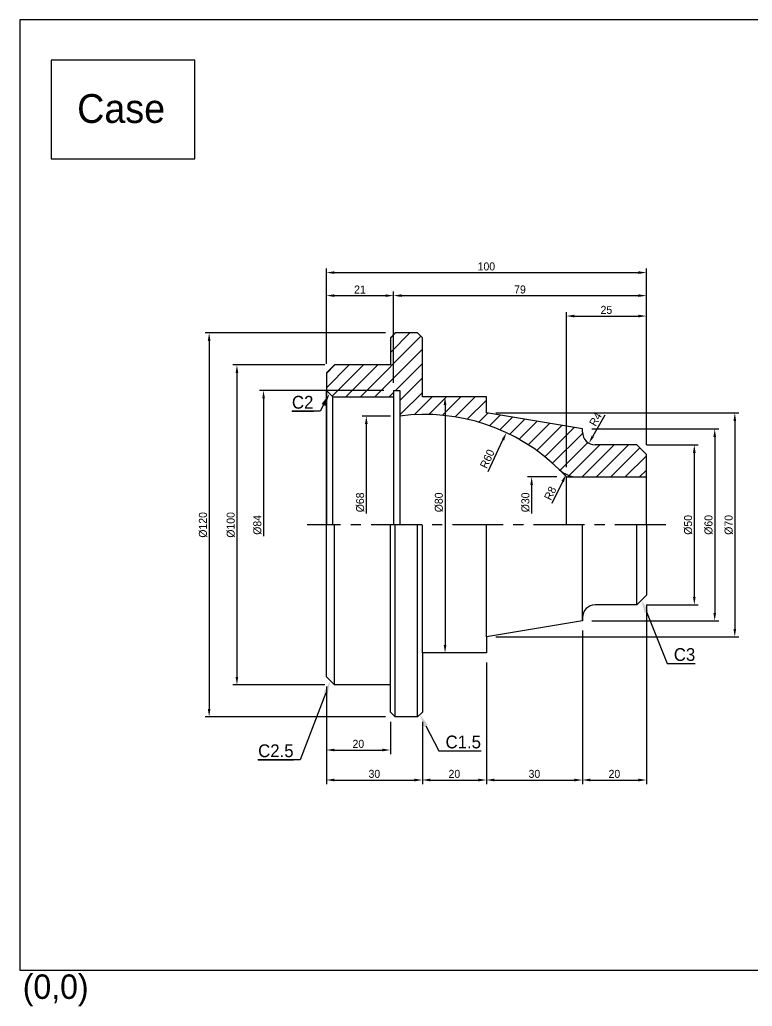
# Model space of a CAD drawing. Header units: millimetres. Extents: x 106 to 2619, y 244 to 1783.
# Drawn here: x 2160.3 to 2389.2, y 244.3 to 552.6 of the extents above; entities that cross this region are included whole.
import ezdxf
from ezdxf import colors
from ezdxf.entities.mleader import LeaderData, LeaderLine
from ezdxf.math import Vec2, Vec3

# ---------------------------------------------------------------- set-up
doc = ezdxf.new("R2010")
doc.units = ezdxf.units.MM
doc.header["$LTSCALE"] = 0.5
doc.linetypes.add('CENTER', pattern=[50.8, 31.75, -6.35, 6.35, -6.35])
doc.styles.get("Standard").update_dxf_attribs({"font": ''})
doc.styles.get('Standard').set_extended_font_data('Gulim')
doc.dimstyles.new('ISO-25', dxfattribs={"dimtxt": 2.5, "dimasz": 2.5, "dimexe": 1.25, "dimexo": 3, "dimtad": 1, "dimdsep": 46, "dimtxsty": 'Standard', "dimcen": 2.5, "dimclrd": 1, "dimclre": 1, "dimclrt": 5, "dimadec": 0, "dimazin": 0, "dimtfac": 1, "dimtmove": 0, "dimatfit": 3, "dimfxl": 1, "dimtfillclr": 1, "dimarcsym": 0})
doc.dimstyles.new('억제 ISO-25', dxfattribs={"dimtxt": 2.5, "dimasz": 2.5, "dimexe": 1.25, "dimexo": 3, "dimtad": 1, "dimdsep": 46, "dimtxsty": 'Standard', "dimcen": 2.5, "dimse2": 1, "dimsd2": 1, "dimclrd": 1, "dimclre": 1, "dimclrt": 5, "dimadec": 0, "dimazin": 0, "dimtfac": 1, "dimtmove": 0, "dimatfit": 3, "dimfxl": 1, "dimtfillclr": 1, "dimarcsym": 0})

# ---------------------------------------------------------------- blocks, each defined once
blk = doc.blocks.new('*D375')
at = {"color": 1, "lineweight": -2, "transparency": 16777216}
for p, q in [((2256.09, 445.08), (2256.09, 474.83)), ((2356.09, 419.74), (2356.09, 474.83)), ((2258.59, 473.58), (2353.59, 473.58))]:
    blk.add_line(p, q, dxfattribs=at)
at = {"color": 1, "transparency": 16777216}
for points in [[(2258.59, 474), (2258.59, 473.17), (2256.09, 473.58)], [(2353.59, 474), (2353.59, 473.17), (2356.09, 473.58)]]:
    blk.add_solid(points, dxfattribs=at)
at = {"layer": 'Defpoints', "color": 0, "transparency": 16777216}
for p in [(2356.09, 473.58), (2256.09, 442.08), (2356.09, 416.74)]:
    blk.add_point(p, dxfattribs=at)
at = {"color": 5, "transparency": 16777216, "insert": (2306.09, 475.49), "char_height": 2.5, "attachment_point": 5}
blk.add_mtext('100', dxfattribs=at)
blk = doc.blocks.new('*D376')
at = {"color": 1, "lineweight": -2, "transparency": 16777216}
for p, q in [((2256.09, 445.24), (2256.09, 467.63)), ((2258.59, 466.38), (2274.59, 466.38)), ((2277.09, 439.74), (2277.09, 467.63))]:
    blk.add_line(p, q, dxfattribs=at)
at = {"color": 1, "transparency": 16777216}
for points in [[(2258.59, 466.8), (2258.59, 465.97), (2256.09, 466.38)], [(2274.59, 466.8), (2274.59, 465.97), (2277.09, 466.38)]]:
    blk.add_solid(points, dxfattribs=at)
at = {"layer": 'Defpoints', "color": 0, "transparency": 16777216}
for p in [(2277.09, 466.38), (2256.09, 442.24), (2277.09, 436.74)]:
    blk.add_point(p, dxfattribs=at)
at = {"color": 5, "transparency": 16777216, "insert": (2266.59, 468.29), "char_height": 2.5, "attachment_point": 5}
blk.add_mtext('21', dxfattribs=at)
blk = doc.blocks.new('*D377')
at = {"color": 1, "lineweight": -2, "transparency": 16777216}
for p, q in [((2277.09, 439.14), (2277.09, 467.63)), ((2279.59, 466.38), (2353.59, 466.38)), ((2356.09, 419.74), (2356.09, 467.63))]:
    blk.add_line(p, q, dxfattribs=at)
at = {"color": 1, "transparency": 16777216}
for points in [[(2279.59, 466.8), (2279.59, 465.97), (2277.09, 466.38)], [(2353.59, 466.8), (2353.59, 465.97), (2356.09, 466.38)]]:
    blk.add_solid(points, dxfattribs=at)
at = {"layer": 'Defpoints', "color": 0, "transparency": 16777216}
for p in [(2356.09, 466.38), (2277.09, 436.14), (2356.09, 416.74)]:
    blk.add_point(p, dxfattribs=at)
at = {"color": 5, "transparency": 16777216, "insert": (2316.59, 468.29), "char_height": 2.5, "attachment_point": 5}
blk.add_mtext('79', dxfattribs=at)
blk = doc.blocks.new('*D378')
at = {"color": 1, "lineweight": -2, "transparency": 16777216}
for p, q in [((2331.09, 412.74), (2331.09, 461.25)), ((2333.59, 460), (2353.59, 460)), ((2356.09, 419.74), (2356.09, 461.25))]:
    blk.add_line(p, q, dxfattribs=at)
at = {"color": 1, "transparency": 16777216}
for points in [[(2333.59, 460.42), (2333.59, 459.58), (2331.09, 460)], [(2353.59, 460.42), (2353.59, 459.58), (2356.09, 460)]]:
    blk.add_solid(points, dxfattribs=at)
at = {"layer": 'Defpoints', "color": 0, "transparency": 16777216}
for p in [(2356.09, 460), (2356.09, 416.74), (2331.09, 409.74)]:
    blk.add_point(p, dxfattribs=at)
at = {"color": 5, "transparency": 16777216, "insert": (2343.59, 461.91), "char_height": 2.5, "attachment_point": 5}
blk.add_mtext('25', dxfattribs=at)
blk = doc.blocks.new('*D379')
at = {"color": 1, "lineweight": -2, "transparency": 16777216}
for p, q in [((2255.59, 444.74), (2226.91, 444.74)), ((2228.16, 442.24), (2228.16, 347.24)), ((2255.59, 344.74), (2226.91, 344.74))]:
    blk.add_line(p, q, dxfattribs=at)
at = {"color": 1, "transparency": 16777216}
for points in [[(2227.74, 442.24), (2228.57, 442.24), (2228.16, 444.74)], [(2227.74, 347.24), (2228.57, 347.24), (2228.16, 344.74)]]:
    blk.add_solid(points, dxfattribs=at)
at = {"layer": 'Defpoints', "color": 0, "transparency": 16777216}
for p in [(2258.59, 444.74), (2228.16, 344.74), (2258.59, 344.74)]:
    blk.add_point(p, dxfattribs=at)
at = {"color": 5, "transparency": 16777216, "insert": (2226.25, 394.74), "char_height": 2.5, "attachment_point": 5, "rotation": 90}
blk.add_mtext('%%c100', dxfattribs=at)
blk = doc.blocks.new('*D380')
at = {"color": 1, "lineweight": -2, "transparency": 16777216}
for p, q in [((2274.59, 454.74), (2218.22, 454.74)), ((2219.47, 452.24), (2219.47, 337.24)), ((2274.59, 334.74), (2218.22, 334.74))]:
    blk.add_line(p, q, dxfattribs=at)
at = {"color": 1, "transparency": 16777216}
for points in [[(2219.05, 452.24), (2219.89, 452.24), (2219.47, 454.74)], [(2219.05, 337.24), (2219.89, 337.24), (2219.47, 334.74)]]:
    blk.add_solid(points, dxfattribs=at)
at = {"layer": 'Defpoints', "color": 0, "transparency": 16777216}
for p in [(2277.59, 454.74), (2219.47, 334.74), (2277.59, 334.74)]:
    blk.add_point(p, dxfattribs=at)
at = {"color": 5, "transparency": 16777216, "insert": (2217.56, 394.74), "char_height": 2.5, "attachment_point": 5, "rotation": 90}
blk.add_mtext('%%c120', dxfattribs=at)
blk = doc.blocks.new('*D381')
at = {"color": 1, "lineweight": -2, "transparency": 16777216}
for p, q in [((2295.14, 434.74), (2291.93, 434.74)), ((2293.18, 432.24), (2293.18, 357.24)), ((2295.14, 354.74), (2291.93, 354.74))]:
    blk.add_line(p, q, dxfattribs=at)
at = {"color": 1, "transparency": 16777216}
for points in [[(2292.76, 432.24), (2293.6, 432.24), (2293.18, 434.74)], [(2292.76, 357.24), (2293.6, 357.24), (2293.18, 354.74)]]:
    blk.add_solid(points, dxfattribs=at)
at = {"layer": 'Defpoints', "color": 0, "transparency": 16777216}
for p in [(2298.14, 434.74), (2293.18, 354.74), (2298.14, 354.74)]:
    blk.add_point(p, dxfattribs=at)
at = {"color": 5, "transparency": 16777216, "insert": (2291.27, 401.77), "char_height": 2.5, "attachment_point": 5, "rotation": 90}
blk.add_mtext('%%c80', dxfattribs=at)
blk = doc.blocks.new('*D382')
at = {"color": 1, "lineweight": -2, "transparency": 16777216}
for p, q in [((2256.09, 344.24), (2256.09, 323.14)), ((2276.09, 333.24), (2276.09, 323.14)), ((2258.59, 324.39), (2273.59, 324.39))]:
    blk.add_line(p, q, dxfattribs=at)
at = {"color": 1, "transparency": 16777216}
for points in [[(2258.59, 324.81), (2258.59, 323.98), (2256.09, 324.39)], [(2273.59, 324.81), (2273.59, 323.98), (2276.09, 324.39)]]:
    blk.add_solid(points, dxfattribs=at)
at = {"layer": 'Defpoints', "color": 0, "transparency": 16777216}
for p in [(2256.09, 347.24), (2276.09, 336.24), (2276.09, 324.39)]:
    blk.add_point(p, dxfattribs=at)
at = {"color": 5, "transparency": 16777216, "insert": (2266.09, 326.3), "char_height": 2.5, "attachment_point": 5}
blk.add_mtext('20', dxfattribs=at)
blk = doc.blocks.new('*D383')
at = {"color": 1, "lineweight": -2, "transparency": 16777216}
for p, q in [((2256.09, 344.24), (2256.09, 313.76)), ((2286.09, 333.24), (2286.09, 313.76)), ((2258.59, 315.01), (2283.59, 315.01))]:
    blk.add_line(p, q, dxfattribs=at)
at = {"color": 1, "transparency": 16777216}
for points in [[(2258.59, 315.43), (2258.59, 314.59), (2256.09, 315.01)], [(2283.59, 315.43), (2283.59, 314.59), (2286.09, 315.01)]]:
    blk.add_solid(points, dxfattribs=at)
at = {"layer": 'Defpoints', "color": 0, "transparency": 16777216}
for p in [(2256.09, 347.24), (2286.09, 336.24), (2286.09, 315.01)]:
    blk.add_point(p, dxfattribs=at)
at = {"color": 5, "transparency": 16777216, "insert": (2271.09, 316.92), "char_height": 2.5, "attachment_point": 5}
blk.add_mtext('30', dxfattribs=at)
blk = doc.blocks.new('*D384')
at = {"color": 1, "lineweight": -2, "transparency": 16777216}
for p, q in [((2306.09, 351.74), (2306.09, 313.76)), ((2286.09, 333.24), (2286.09, 313.76)), ((2288.59, 315.01), (2303.59, 315.01))]:
    blk.add_line(p, q, dxfattribs=at)
at = {"color": 1, "transparency": 16777216}
for points in [[(2288.59, 315.43), (2288.59, 314.59), (2286.09, 315.01)], [(2303.59, 315.43), (2303.59, 314.59), (2306.09, 315.01)]]:
    blk.add_solid(points, dxfattribs=at)
at = {"layer": 'Defpoints', "color": 0, "transparency": 16777216}
for p in [(2306.09, 354.74), (2286.09, 336.24), (2306.09, 315.01)]:
    blk.add_point(p, dxfattribs=at)
at = {"color": 5, "transparency": 16777216, "insert": (2296.09, 316.92), "char_height": 2.5, "attachment_point": 5}
blk.add_mtext('20', dxfattribs=at)
blk = doc.blocks.new('*D385')
at = {"color": 1, "lineweight": -2, "transparency": 16777216}
for p, q in [((2336.09, 361.74), (2336.09, 313.76)), ((2306.09, 351.74), (2306.09, 313.76)), ((2308.59, 315.01), (2333.59, 315.01))]:
    blk.add_line(p, q, dxfattribs=at)
at = {"color": 1, "transparency": 16777216}
for points in [[(2308.59, 315.43), (2308.59, 314.59), (2306.09, 315.01)], [(2333.59, 315.43), (2333.59, 314.59), (2336.09, 315.01)]]:
    blk.add_solid(points, dxfattribs=at)
at = {"layer": 'Defpoints', "color": 0, "transparency": 16777216}
for p in [(2336.09, 364.74), (2306.09, 354.74), (2336.09, 315.01)]:
    blk.add_point(p, dxfattribs=at)
at = {"color": 5, "transparency": 16777216, "insert": (2321.09, 316.92), "char_height": 2.5, "attachment_point": 5}
blk.add_mtext('30', dxfattribs=at)
blk = doc.blocks.new('*D386')
at = {"color": 1, "lineweight": -2, "transparency": 16777216}
for p, q in [((2356.09, 369.74), (2356.09, 313.76)), ((2336.09, 361.74), (2336.09, 313.76)), ((2338.59, 315.01), (2353.59, 315.01))]:
    blk.add_line(p, q, dxfattribs=at)
at = {"color": 1, "transparency": 16777216}
for points in [[(2338.59, 315.43), (2338.59, 314.59), (2336.09, 315.01)], [(2353.59, 315.43), (2353.59, 314.59), (2356.09, 315.01)]]:
    blk.add_solid(points, dxfattribs=at)
at = {"layer": 'Defpoints', "color": 0, "transparency": 16777216}
for p in [(2356.09, 372.74), (2336.09, 364.74), (2356.09, 315.01)]:
    blk.add_point(p, dxfattribs=at)
at = {"color": 5, "transparency": 16777216, "insert": (2346.09, 316.92), "char_height": 2.5, "attachment_point": 5}
blk.add_mtext('20', dxfattribs=at)
blk = doc.blocks.new('*D387')
at = {"color": 1, "lineweight": -2, "transparency": 16777216}
for p, q in [((2309.09, 429.74), (2384.96, 429.74)), ((2383.71, 427.24), (2383.71, 362.24)), ((2309.09, 359.74), (2384.96, 359.74))]:
    blk.add_line(p, q, dxfattribs=at)
at = {"color": 1, "transparency": 16777216}
for points in [[(2383.3, 427.24), (2384.13, 427.24), (2383.71, 429.74)], [(2383.3, 362.24), (2384.13, 362.24), (2383.71, 359.74)]]:
    blk.add_solid(points, dxfattribs=at)
at = {"layer": 'Defpoints', "color": 0, "transparency": 16777216}
for p in [(2306.09, 429.74), (2306.09, 359.74), (2383.71, 359.74)]:
    blk.add_point(p, dxfattribs=at)
at = {"color": 5, "transparency": 16777216, "insert": (2381.81, 394.74), "char_height": 2.5, "attachment_point": 5, "rotation": 90}
blk.add_mtext('%%c70', dxfattribs=at)
blk = doc.blocks.new('*D388')
at = {"color": 1, "lineweight": -2, "transparency": 16777216}
for p, q in [((2339.09, 424.74), (2378.68, 424.74)), ((2377.43, 422.24), (2377.43, 367.24)), ((2339.09, 364.74), (2378.68, 364.74))]:
    blk.add_line(p, q, dxfattribs=at)
at = {"color": 1, "transparency": 16777216}
for points in [[(2377.02, 422.24), (2377.85, 422.24), (2377.43, 424.74)], [(2377.02, 367.24), (2377.85, 367.24), (2377.43, 364.74)]]:
    blk.add_solid(points, dxfattribs=at)
at = {"layer": 'Defpoints', "color": 0, "transparency": 16777216}
for p in [(2336.09, 424.74), (2336.09, 364.74), (2377.43, 364.74)]:
    blk.add_point(p, dxfattribs=at)
at = {"color": 5, "transparency": 16777216, "insert": (2375.53, 394.74), "char_height": 2.5, "attachment_point": 5, "rotation": 90}
blk.add_mtext('%%c60', dxfattribs=at)
blk = doc.blocks.new('*D389')
at = {"color": 1, "lineweight": -2, "transparency": 16777216}
for p, q in [((2356.09, 419.74), (2372.31, 419.74)), ((2371.06, 417.24), (2371.06, 372.24)), ((2356.09, 369.74), (2372.31, 369.74))]:
    blk.add_line(p, q, dxfattribs=at)
at = {"color": 1, "transparency": 16777216}
for points in [[(2370.64, 417.24), (2371.47, 417.24), (2371.06, 419.74)], [(2370.64, 372.24), (2371.47, 372.24), (2371.06, 369.74)]]:
    blk.add_solid(points, dxfattribs=at)
at = {"layer": 'Defpoints', "color": 0, "transparency": 16777216}
for p in [(2353.09, 419.74), (2353.09, 369.74), (2371.06, 369.74)]:
    blk.add_point(p, dxfattribs=at)
at = {"color": 5, "transparency": 16777216, "insert": (2369.15, 394.74), "char_height": 2.5, "attachment_point": 5, "rotation": 90}
blk.add_mtext('%%c50', dxfattribs=at)
blk = doc.blocks.new('*D390')
at = {"color": 1, "lineweight": -2, "transparency": 16777216}
blk.add_line((2343.09, 429.03), (2339.36, 422.43), dxfattribs=at)
at = {"color": 1, "transparency": 16777216}
blk.add_solid([(2338.99, 422.64), (2339.72, 422.23), (2338.12, 420.26)], dxfattribs=at)
at = {"layer": 'Defpoints', "color": 0, "transparency": 16777216}
for p in [(2340.09, 423.74), (2338.12, 420.26)]:
    blk.add_point(p, dxfattribs=at)
at = {"color": 5, "transparency": 16777216, "insert": (2340.18, 427.76), "char_height": 2.5, "attachment_point": 5, "rotation": 60.4647}
blk.add_mtext('R4', dxfattribs=at)
blk = doc.blocks.new('*D391')
at = {"color": 1, "lineweight": -2, "transparency": 16777216}
blk.add_line((2306.65, 411.44), (2311.27, 421.28), dxfattribs=at)
at = {"color": 1, "transparency": 16777216}
blk.add_solid([(2310.89, 421.46), (2311.65, 421.11), (2312.33, 423.55)], dxfattribs=at)
at = {"layer": 'Defpoints', "color": 0, "transparency": 16777216}
for p in [(2312.33, 423.55), (2286.83, 369.24)]:
    blk.add_point(p, dxfattribs=at)
at = {"color": 5, "transparency": 16777216, "insert": (2306.38, 415.38), "char_height": 2.5, "attachment_point": 5, "rotation": 64.8421}
blk.add_mtext('R60', dxfattribs=at)
blk = doc.blocks.new('*D392')
at = {"color": 1, "lineweight": -2, "transparency": 16777216}
blk.add_line((2326.68, 401.53), (2329.93, 408.28), dxfattribs=at)
at = {"color": 1, "transparency": 16777216}
blk.add_solid([(2329.56, 408.46), (2330.31, 408.1), (2331.02, 410.53)], dxfattribs=at)
at = {"layer": 'Defpoints', "color": 0, "transparency": 16777216}
for p in [(2334.49, 417.74), (2331.02, 410.53)]:
    blk.add_point(p, dxfattribs=at)
at = {"color": 5, "transparency": 16777216, "insert": (2326.05, 404.61), "char_height": 2.5, "attachment_point": 5, "rotation": 64.2874}
blk.add_mtext('R8', dxfattribs=at)
blk = doc.blocks.new('*D396')
at = {"color": 1, "lineweight": -2, "transparency": 16777216}
for p, q in [((2274.09, 436.74), (2235.22, 436.74)), ((2236.47, 434.24), (2236.47, 391.2))]:
    blk.add_line(p, q, dxfattribs=at)
at = {"color": 1, "transparency": 16777216}
blk.add_solid([(2236.06, 434.24), (2236.89, 434.24), (2236.47, 436.74)], dxfattribs=at)
at = {"layer": 'Defpoints', "color": 0, "transparency": 16777216}
for p in [(2277.09, 436.74), (2236.47, 352.74), (2277.09, 352.74)]:
    blk.add_point(p, dxfattribs=at)
at = {"color": 5, "transparency": 16777216, "insert": (2234.56, 394.74), "char_height": 2.5, "attachment_point": 5, "rotation": 90}
blk.add_mtext('%%c84', dxfattribs=at)
blk = doc.blocks.new('*D397')
at = {"color": 1, "lineweight": -2, "transparency": 16777216}
for p, q in [((2276.09, 428.74), (2267.33, 428.74)), ((2268.58, 426.24), (2268.58, 398.27))]:
    blk.add_line(p, q, dxfattribs=at)
at = {"color": 1, "transparency": 16777216}
blk.add_solid([(2268.17, 426.24), (2269, 426.24), (2268.58, 428.74)], dxfattribs=at)
at = {"layer": 'Defpoints', "color": 0, "transparency": 16777216}
for p in [(2279.09, 428.74), (2268.58, 360.74), (2279.09, 360.74)]:
    blk.add_point(p, dxfattribs=at)
at = {"color": 5, "transparency": 16777216, "insert": (2266.68, 401.77), "char_height": 2.5, "attachment_point": 5, "rotation": 90}
blk.add_mtext('%%c68', dxfattribs=at)
blk = doc.blocks.new('*D398')
at = {"color": 1, "lineweight": -2, "transparency": 16777216}
for p, q in [((2328.09, 409.74), (2318.98, 409.74)), ((2320.23, 407.24), (2320.23, 398.29))]:
    blk.add_line(p, q, dxfattribs=at)
at = {"color": 1, "transparency": 16777216}
blk.add_solid([(2319.81, 407.24), (2320.64, 407.24), (2320.23, 409.74)], dxfattribs=at)
at = {"layer": 'Defpoints', "color": 0, "transparency": 16777216}
for p in [(2331.09, 409.74), (2320.23, 379.74), (2331.09, 379.74)]:
    blk.add_point(p, dxfattribs=at)
at = {"color": 5, "transparency": 16777216, "insert": (2318.32, 401.77), "char_height": 2.5, "attachment_point": 5, "rotation": 90}
blk.add_mtext('%%c30', dxfattribs=at)

msp = doc.modelspace()

# ---------------------------------------------------------------- linework, layer by layer
for p, q in [((2580.2942, 552.6002), (2160.2942, 552.6002)), ((2160.2942, 552.6002), (2160.2942, 255.6002)), ((2276.0946, 453.2393), (2277.5946, 454.7393)), ((2276.0946, 453.2393), (2276.0946, 444.7393)), ((2284.5946, 454.7393), (2277.5946, 454.7393)), ((2284.5946, 454.7393), (2286.0946, 453.2393)), ((2286.0946, 434.7393), (2286.0946, 453.2393)), ((2258.5946, 444.7393), (2256.0946, 442.2393)), ((2276.0946, 444.7393), (2258.5946, 444.7393)), ((2256.0946, 442.2393), (2256.0946, 394.7393)), ((2256.0946, 394.7393), (2256.0946, 436.7393)), ((2256.0946, 436.7393), (2256.0946, 436.7393)), ((2256.0946, 436.7393), (2258.0946, 434.7393)), ((2258.0946, 434.7393), (2277.0946, 434.7393)), ((2258.0946, 394.7393), (2258.0946, 434.7393)), ((2277.0946, 436.7393), (2279.0946, 436.7393)), ((2277.0946, 436.7393), (2277.0946, 394.7393)), ((2279.0946, 436.7393), (2279.0946, 394.7393)), ((2306.0946, 434.7393), (2286.0946, 434.7393)), ((2306.0946, 429.7393), (2306.0946, 434.7393)), ((2336.0946, 424.7393), (2306.0946, 429.7393)), ((2336.0946, 423.7393), (2336.0946, 424.7393)), ((2353.0946, 419.7393), (2340.0946, 419.7393)), ((2353.0946, 419.7393), (2356.0946, 416.7393)), ((2356.0946, 394.7393), (2356.0946, 416.7393)), ((2331.0946, 394.7393), (2331.0946, 409.7393)), ((2334.4884, 409.7393), (2356.0946, 409.7393)), ((2256.0946, 347.2393), (2256.0946, 394.7393)), ((2258.5946, 344.7393), (2258.5946, 394.7393)), ((2276.0946, 344.7393), (2276.0946, 394.7393)), ((2277.5946, 334.7393), (2277.5946, 394.7393)), ((2284.5946, 334.7393), (2284.5946, 394.7393)), ((2286.0946, 354.7393), (2286.0946, 394.7393)), ((2306.0946, 359.7393), (2306.0946, 394.7393)), ((2336.0946, 364.7393), (2336.0946, 394.7393)), ((2353.0946, 369.7393), (2353.0946, 394.7393)), ((2356.0946, 394.7393), (2356.0946, 372.7393)), ((2353.0946, 369.7393), (2356.0946, 372.7393)), ((2353.0946, 369.7393), (2340.0946, 369.7393)), ((2336.0946, 364.7393), (2306.0946, 359.7393)), ((2336.0946, 365.7393), (2336.0946, 364.7393)), ((2306.0946, 359.7393), (2306.0946, 354.7393)), ((2306.0946, 354.7393), (2286.0946, 354.7393)), ((2286.0946, 354.7393), (2286.0946, 336.2393)), ((2258.5946, 344.7393), (2256.0946, 347.2393)), ((2276.0946, 344.7393), (2258.5946, 344.7393)), ((2276.0946, 336.2393), (2276.0946, 344.7393)), ((2276.0946, 336.2393), (2277.5946, 334.7393)), ((2284.5946, 334.7393), (2286.0946, 336.2393)), ((2284.5946, 334.7393), (2277.5946, 334.7393)), ((2160.2942, 255.6002), (2580.2942, 255.6002))]:
    msp.add_line(p, q)
at = {"color": 1, "linetype": 'Continuous'}
for p, q in [((2266.7116, 434.7393), (2285.6531, 453.6808)), ((2276.0946, 453.1026), (2277.7313, 454.7393)), ((2276.0946, 448.6125), (2282.2214, 454.7393)), ((2271.2017, 434.7393), (2286.0946, 449.6322)), ((2256.0946, 442.0829), (2258.7511, 444.7393)), ((2256.0946, 437.5927), (2263.2412, 444.7393)), ((2257.913, 434.921), (2267.7313, 444.7393)), ((2262.2214, 434.7393), (2272.2214, 444.7393)), ((2277.6918, 436.7393), (2286.0946, 445.1421)), ((2279.0946, 433.652), (2286.0946, 440.652)), ((2275.6918, 434.7393), (2277.0946, 436.1421)), ((2279.0946, 429.1619), (2286.0946, 436.1619)), ((2283.5742, 429.1513), (2289.1622, 434.7393)), ((2288.1381, 429.2251), (2293.6523, 434.7393)), ((2292.3845, 428.9814), (2298.1425, 434.7393)), ((2296.3689, 428.4756), (2302.6326, 434.7393)), ((2300.1293, 427.7459), (2306.0946, 433.7112)), ((2303.6932, 426.8196), (2306.5388, 429.6653)), ((2307.0807, 425.7171), (2310.3875, 429.0238)), ((2310.3074, 424.4536), (2314.2362, 428.3824)), ((2313.3848, 423.0409), (2318.0849, 427.7409)), ((2316.3223, 421.4882), (2321.9335, 427.0995)), ((2319.1267, 419.8025), (2325.7822, 426.458)), ((2321.8035, 417.9892), (2329.6309, 425.8166)), ((2324.3565, 416.0521), (2333.4796, 425.1752)), ((2326.7884, 413.9939), (2336.1165, 423.3219)), ((2329.1057, 411.821), (2337.7693, 420.4846)), ((2331.5141, 409.7393), (2341.5141, 419.7393)), ((2336.0043, 409.7393), (2346.0043, 419.7393)), ((2340.4944, 409.7393), (2350.4944, 419.7393)), ((2344.9845, 409.7393), (2354.0396, 418.7944)), ((2349.4746, 409.7393), (2356.0946, 416.3593)), ((2353.9648, 409.7393), (2356.0946, 411.8692))]:
    msp.add_line(p, q, dxfattribs=at)
at = {"color": 1}
msp.add_line((2331.0946, 409.7393), (2334.4884, 409.7393), dxfattribs=at)
at = {"color": 1, "linetype": 'CENTER'}
msp.add_line((2362.1304, 394.7393), (2250.0589, 394.7393), dxfattribs=at)
msp.add_lwpolyline([(2170.0666, 509.1526), (2215.0404, 509.1526), (2215.0404, 539.9318), (2170.0666, 539.9318)], close=True)
for centre, radius, start, end in [((2286.8254, 369.2394), 60, 45.498604, 97.402967), ((2340.0946, 423.7393), 4, 180, 270), ((2334.4884, 417.7393), 8, 225.498604, 270), ((2340.0946, 365.7393), 4, 90, 180)]:
    msp.add_arc(centre, radius, start, end)
at = {"color": 1}
msp.add_arc((2286.8254, 369.2394), 60, 42.453981, 45.498604, dxfattribs=at)

# ---------------------------------------------------------------- texts
for s, width, heights, insert, char_height, attachment_point in [('Case', 40.755084, [20.2819], (2191.9807, 524.7859), 9, 5), ('(0,0)', 46.804486, [0], (2161.2332, 254.2602), 7.65082, 1)]:
    msp.add_mtext_dynamic_manual_height_columns(s, width=width, gutter_width=38.2541, heights=heights, dxfattribs=dict(insert=insert, char_height=char_height, attachment_point=attachment_point))

# ---------------------------------------------------------------- dimensions: what is measured, and where the dimension line sits
for base, p1, p2, picture, middle in [((2356.0946, 473.5819), (2256.0946, 442.0829), (2356.0946, 416.7393), '*D375', (2306.0946, 475.4919)), ((2277.0946, 466.3827), (2256.0946, 442.2393), (2277.0946, 436.7393), '*D376', (2266.5946, 468.2926)), ((2356.0946, 466.3827), (2277.0946, 436.1421), (2356.0946, 416.7393), '*D377', (2316.5946, 468.291)), ((2356.0946, 460.0016), (2331.0946, 409.7393), (2356.0946, 416.7393), '*D378', (2343.5946, 461.9082)), ((2356.0946, 315.0114), (2336.0946, 364.7393), (2356.0946, 372.7393), '*D386', (2346.0946, 316.918)), ((2336.0946, 315.0114), (2306.0946, 354.7393), (2336.0946, 364.7393), '*D385', (2321.0946, 316.918)), ((2306.0946, 315.0114), (2286.0946, 336.2393), (2306.0946, 354.7393), '*D384', (2296.0946, 316.918)), ((2276.0946, 324.392), (2256.0946, 347.2393), (2276.0946, 336.2393), '*D382', (2266.0946, 326.2987)), ((2286.0946, 315.0114), (2256.0946, 347.2393), (2286.0946, 336.2393), '*D383', (2271.0946, 316.918))]:
    dim = msp.add_linear_dim(base=base, p1=p1, p2=p2, dimstyle='ISO-25')
    dim.commit()
    dim.dimension.update_dxf_attribs({"geometry": picture, "text_midpoint": middle})
for base, p1, p2, dimstyle, picture, middle in [((2219.4695, 334.7393), (2277.5946, 454.7393), (2277.5946, 334.7393), 'ISO-25', '*D380', (2217.5595, 394.7393)), ((2228.1571, 344.7393), (2258.5946, 444.7393), (2258.5946, 344.7393), 'ISO-25', '*D379', (2226.2472, 394.7393)), ((2236.473, 352.7393), (2277.0946, 436.7393), (2277.0946, 352.7393), '억제 ISO-25', '*D396', (2234.5647, 394.7393)), ((2383.7139, 359.7393), (2306.0946, 429.7393), (2306.0946, 359.7393), 'ISO-25', '*D387', (2381.8057, 394.7393)), ((2377.4336, 364.7393), (2336.0946, 424.7393), (2336.0946, 364.7393), 'ISO-25', '*D388', (2375.527, 394.7393)), ((2371.0551, 369.7393), (2353.0946, 419.7393), (2353.0946, 369.7393), 'ISO-25', '*D389', (2369.1485, 394.7393))]:
    dim = msp.add_linear_dim(base=base, p1=p1, p2=p2, angle=90, dimstyle=dimstyle, override={"dimpost": '%%c<>'})
    dim.commit()
    dim.dimension.update_dxf_attribs({"geometry": picture, "text_midpoint": middle})
for base, p1, p2, dimstyle, picture, middle in [((2293.1807, 354.7393), (2298.1425, 434.7393), (2298.1425, 354.7393), 'ISO-25', '*D381', (2293.1807, 401.7682)), ((2268.5837, 360.7393), (2279.0946, 428.7393), (2279.0946, 360.7393), '억제 ISO-25', '*D397', (2268.5837, 401.7682)), ((2320.2252, 379.7393), (2331.0946, 409.7393), (2331.0946, 379.7393), '억제 ISO-25', '*D398', (2320.2252, 401.7682))]:
    dim = msp.add_linear_dim(base=base, p1=p1, p2=p2, angle=90, dimstyle=dimstyle, override={"dimpost": '%%c<>'})
    dim.commit()
    dim.dimension.update_dxf_attribs({"geometry": picture, "text_midpoint": middle, "dimtype": 160})
for center, mpoint, picture, middle in [((2340.0946, 423.7393), (2338.1228, 420.2591), '*D390', (2341.8401, 426.82)), ((2286.8254, 369.2394), (2312.3323, 423.5478), '*D391', (2308.1135, 414.5654))]:
    dim = msp.add_radius_dim(center=center, mpoint=mpoint, dimstyle='ISO-25')
    dim.commit()
    dim.dimension.update_dxf_attribs({"geometry": picture, "text_midpoint": middle, "dimtype": 164})
dim = msp.add_radius_dim(center=(2334.4884, 417.7393), mpoint=(2331.0176, 410.5315), dimstyle='ISO-25', override={"dimcen": 0, "dimse1": 0, "dimtofl": 0})
dim.commit()
dim.dimension.update_dxf_attribs({"geometry": '*D392', "text_midpoint": (2326.0453, 404.608)})

# ---------------------------------------------------------------- leaders
ml = msp.add_multileader_mtext('Standard')
ml.set_content('\\LC2', color=5)
ml.set_leader_properties(color=1)
ml.build(insert=Vec2(0, 0))
ml.multileader.update_dxf_attribs({"text_left_attachment_type": 8, "text_right_attachment_type": 8})
ctx = ml.context
ctx.base_point, ctx.plane_origin = Vec3(2243.6395, 430.2565), Vec3(2257.0946, 435.7393)
ctx.left_attachment, ctx.right_attachment, ctx.text_align_type = 8, 8, 2
notes = []
notes.append((ctx, [(0, (1, 1, 0), (2254.1115, 430.2565), (-1, 0), 0.0805, [(0, [(2257.0946, 435.7393)], 0, [])])]))
ctx.mtext.insert, ctx.mtext.alignment, ctx.mtext.flow_direction = Vec3(2252.0309, 435.0565), 3, 5
ml = msp.add_multileader_mtext('Standard')
ml.set_content('\\L{\\LC3}', color=5)
ml.set_leader_properties(color=1)
ml.build(insert=Vec2(0, 0))
ml.multileader.update_dxf_attribs({"text_left_attachment_type": 8, "text_right_attachment_type": 8})
ctx = ml.context
ctx.base_point, ctx.plane_origin = Vec3(2362.6606, 351.4152), Vec3(2376.1157, 356.898)
ctx.left_attachment, ctx.right_attachment = 8, 8
notes.append((ctx, [(1, (1, 1, 0), (2362.5801, 351.4152), (1, 0), 0.0805, [(0, [(2354.5946, 371.2393)], 0, [])])]))
ctx.mtext.insert, ctx.mtext.flow_direction = Vec3(2364.6606, 356.2152), 5
ml = msp.add_multileader_mtext('Standard')
ml.set_content('\\L{\\LC2.5}', color=5)
ml.set_leader_properties(color=1)
ml.build(insert=Vec2(0, 0))
ml.multileader.update_dxf_attribs({"text_left_attachment_type": 8, "text_right_attachment_type": 8})
ctx = ml.context
ctx.base_point, ctx.plane_origin = Vec3(2232.5099, 321.3518), Vec3(2250.9078, 326.8345)
ctx.left_attachment, ctx.right_attachment, ctx.text_align_type = 8, 8, 2
notes.append((ctx, [(0, (1, 1, 0), (2247.9246, 321.3518), (-1, 0), 0.0805, [(0, [(2257.3446, 345.9893)], 0, [])])]))
ctx.mtext.insert, ctx.mtext.alignment, ctx.mtext.flow_direction = Vec3(2245.8441, 326.1518), 3, 5
ml = msp.add_multileader_mtext('Standard')
ml.set_content('\\L{\\LC1.5}', color=5)
ml.set_leader_properties(color=1)
ml.build(insert=Vec2(0, 0))
ml.multileader.update_dxf_attribs({"text_left_attachment_type": 8, "text_right_attachment_type": 8})
ctx = ml.context
ctx.base_point, ctx.plane_origin = Vec3(2291.3401, 324.1032), Vec3(2304.7953, 329.586)
ctx.left_attachment, ctx.right_attachment = 8, 8
notes.append((ctx, [(1, (1, 1, 0), (2291.2596, 324.1032), (1, 0), 0.0805, [(0, [(2285.3446, 335.4893)], 0, [])])]))
ctx.mtext.insert, ctx.mtext.flow_direction = Vec3(2293.3401, 328.9032), 5
for ctx, leaders in notes:
    for number, flags, end, landing, length, lines in leaders:
        leader = LeaderData()
        leader.index, (leader.has_last_leader_line, leader.has_dogleg_vector, leader.attachment_direction) = number, flags
        leader.last_leader_point, leader.dogleg_vector, leader.dogleg_length = Vec3(end), Vec3(landing), length
        for number, points, colour, breaks in lines:
            line = LeaderLine()
            line.index, line.vertices, line.color, line.breaks = number, Vec3.list(points), colors.encode_raw_color(colour), breaks
            leader.lines.append(line)
        ctx.leaders.append(leader)

doc.saveas('drawing.dxf')
